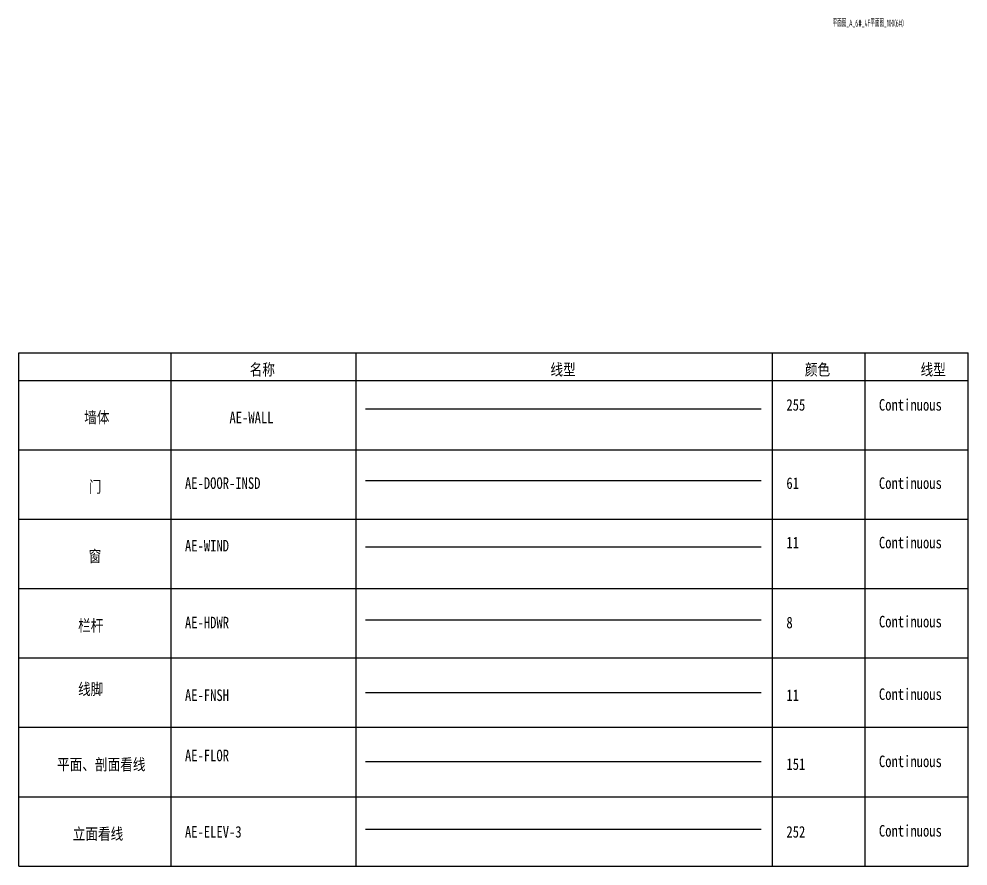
# Model space of a CAD drawing. Header units: millimetres. Extents: x -25965 to 187219, y -30169 to 81984.
# Drawn here: x 6451 to 26964, y -6862 to 11456 of the extents above; entities that cross this region are included whole.
import ezdxf

# ---------------------------------------------------------------- set-up
doc = ezdxf.new("R2010")
doc.units = ezdxf.units.MM
for name, color, linetype in [('AE-DOOR-INSD', 61, 'Continuous'), ('AE-ELEV-3', 252, 'Continuous'), ('AE-FLOR', 151, 'Continuous'), ('AE-FNSH', 11, 'Continuous'), ('AE-HDWR', 8, 'Continuous'), ('AE-WALL', 255, 'Continuous'), ('AE-WIND', 11, 'Continuous')]:
    doc.layers.add(name, color=color, linetype=linetype)
doc.layers.add('DXMX_ProjectView_Plane_DEFAULT_6#_4F平面图_100_A_5503c17e-7fd7-494a-b23d-2cd0260ec1db$0$DEFPOINTS-1', color=8, linetype='Continuous', plot=False)
doc.styles.add('DXMX_ProjectView_Plane_DEFAULT_6#_4F平面图_100_A_5503c17e-7fd7-494a-b23d-2cd0260ec1db$0$TH-STYLE3_0.5', font='tssdeng.shx', dxfattribs={"width": 0.5, "bigfont": 'tssdchn.shx'})
doc.styles.add('TH-STYLE1', font='Stfangso_1.ttf', dxfattribs={"width": 0.7})

msp = doc.modelspace()

# ---------------------------------------------------------------- linework, layer by layer
at = {"layer": 'AE-DOOR-INSD'}
msp.add_line((13938, 1475), (22491, 1475), dxfattribs=at)
at = {"layer": 'AE-ELEV-3'}
msp.add_line((13938, -6065), (22491, -6065), dxfattribs=at)
at = {"layer": 'AE-FLOR'}
msp.add_line((13938, -4601), (22491, -4601), dxfattribs=at)
at = {"layer": 'AE-FNSH'}
msp.add_line((13938, -3111), (22491, -3111), dxfattribs=at)
at = {"layer": 'AE-HDWR'}
msp.add_line((13938, -1540), (22491, -1540), dxfattribs=at)
at = {"layer": 'AE-WALL'}
msp.add_line((13938, 3022), (22491, 3022), dxfattribs=at)
at = {"layer": 'AE-WIND'}
msp.add_line((13938, 42), (22491, 42), dxfattribs=at)
at = {"layer": 'DEFPOINTS'}
for p, q in [((6451, 4237), (26964, 4237)), ((6451, -6862), (6451, 4237)), ((9738, -6862), (9738, 4237)), ((13738, -6862), (13738, 4237)), ((22738, -6862), (22738, 4237)), ((24738, -6862), (24738, 4237)), ((26964, -6862), (26964, 4237)), ((6451, 3637), (26964, 3637)), ((6451, 2138), (26964, 2138)), ((6451, 638), (26964, 638)), ((6451, -862), (26964, -862)), ((6451, -2362), (26964, -2362)), ((6451, -3862), (26964, -3862)), ((6451, -5362), (26964, -5362)), ((6451, -6862), (26964, -6862))]:
    msp.add_line(p, q, dxfattribs=at)

# ---------------------------------------------------------------- texts
at = {"layer": 'AE-DOOR-INSD', "style": 'TH-STYLE1', "width": 0.8}
for s, p in [('AE-DOOR-INSD', (10038, 1293)), ('61', (23038, 1293)), ('Continuous', (25038, 1293))]:
    msp.add_text(s, height=250, dxfattribs=at).set_placement(p)
at = {"layer": 'AE-ELEV-3', "style": 'TH-STYLE1', "width": 0.8}
for s, p in [('AE-ELEV-3', (10038, -6247)), ('252', (23038, -6247)), ('Continuous', (25038, -6225))]:
    msp.add_text(s, height=250, dxfattribs=at).set_placement(p)
at = {"layer": 'AE-FLOR', "style": 'TH-STYLE1', "width": 0.8}
for s, p in [('AE-FLOR', (10038, -4596)), ('Continuous', (25038, -4723)), ('151', (23038, -4783))]:
    msp.add_text(s, height=250, dxfattribs=at).set_placement(p)
at = {"layer": 'AE-FNSH', "style": 'TH-STYLE1', "width": 0.8}
for s, p in [('AE-FNSH', (10038, -3293)), ('11', (23038, -3293)), ('Continuous', (25038, -3271))]:
    msp.add_text(s, height=250, dxfattribs=at).set_placement(p)
at = {"layer": 'AE-HDWR', "style": 'TH-STYLE1', "width": 0.8}
for s, p in [('AE-HDWR', (10038, -1722)), ('8', (23038, -1722)), ('Continuous', (25038, -1701))]:
    msp.add_text(s, height=250, dxfattribs=at).set_placement(p)
at = {"layer": 'AE-WALL', "style": 'TH-STYLE1', "width": 0.8}
for s, p in [('255', (23038, 2986)), ('Continuous', (25038, 2986)), ('墙体', (7861, 2714)), ('AE-WALL', (11000, 2714)), ('门', (7957, 1214)), ('窗', (7957, -286)), ('栏杆', (7728, -1786)), ('线脚', (7728, -3161)), ('平面、剖面看线', (7274, -4790)), ('立面看线', (7613, -6290))]:
    msp.add_text(s, height=250, dxfattribs=at).set_placement(p)
at = {"layer": 'AE-WIND', "style": 'TH-STYLE1', "width": 0.8}
for s, p in [('11', (23038, 8)), ('Continuous', (25038, 8)), ('AE-WIND', (10038, -60))]:
    msp.add_text(s, height=250, dxfattribs=at).set_placement(p)
at = {"layer": 'DEFPOINTS', "style": 'TH-STYLE1', "width": 0.8}
for s, p in [('名称', (11438, 3749)), ('线型', (17938, 3749)), ('颜色', (23438, 3749)), ('线型', (25938, 3749))]:
    msp.add_text(s, height=250, dxfattribs=at).set_placement(p)
at = {"layer": 'DXMX_ProjectView_Plane_DEFAULT_6#_4F平面图_100_A_5503c17e-7fd7-494a-b23d-2cd0260ec1db$0$DEFPOINTS-1', "insert": (24807, 11275, 0), "char_height": 150, "attachment_point": 8, "style": 'DXMX_ProjectView_Plane_DEFAULT_6#_4F平面图_100_A_5503c17e-7fd7-494a-b23d-2cd0260ec1db$0$TH-STYLE3_0.5'}
msp.add_mtext('平面图_A_6#_4F平面图_100(6#)', dxfattribs=at)

doc.saveas('drawing.dxf')
